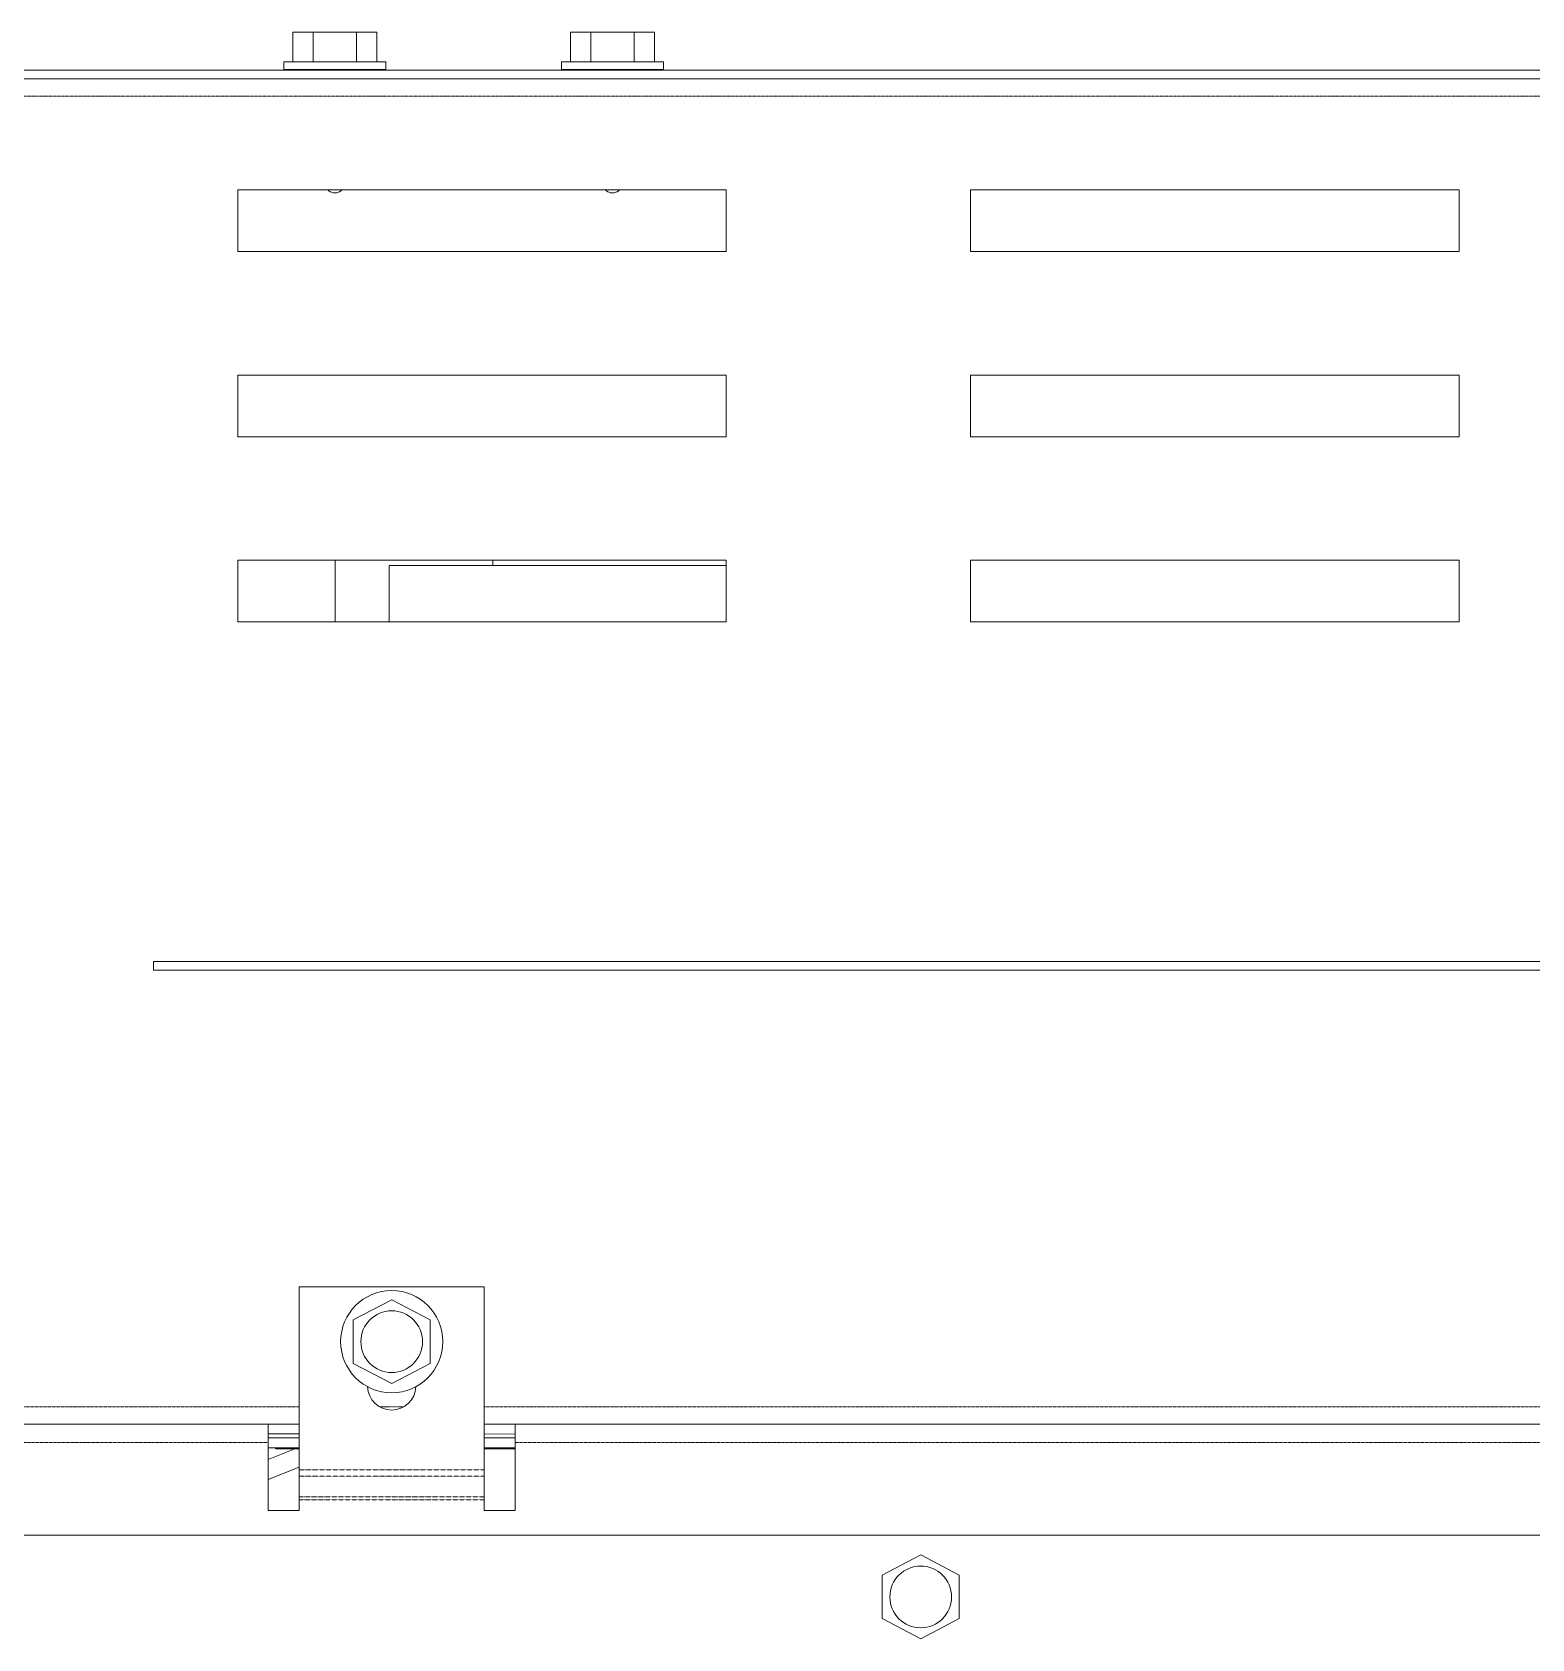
# Model space of a CAD drawing. Header units: millimetres. Extents: x 60499 to 556746, y 248297 to 497145.
# Drawn here: x 365992 to 371096, y 458892 to 464358 of the extents above; entities that cross this region are included whole.
import ezdxf

# ---------------------------------------------------------------- set-up
doc = ezdxf.new("R2010")
doc.units = ezdxf.units.MM
doc.linetypes.add('PHANTOM', pattern=[20, 10, -2, 2, -2, 2, -2])

msp = doc.modelspace()

# ---------------------------------------------------------------- linework, layer by layer
at = {"color": 7, "lineweight": 13, "ltscale": 0.003}
for p, q in [((366879.1, 464257.4), (366879.1, 464358.1)), ((366947.9, 464257.4), (366947.9, 464358.1)), ((367095.8, 464257.4), (367095.8, 464358.1)), ((367164.6, 464257.4), (367164.6, 464358.1)), ((367823.9, 464257.4), (367823.9, 464358.1)), ((367892.7, 464257.4), (367892.7, 464358.1)), ((368040.6, 464257.4), (368040.6, 464358.1)), ((368109.4, 464257.4), (368109.4, 464358.1))]:
    msp.add_line(p, q, dxfattribs=at)
at = {"color": 7, "lineweight": 13, "ltscale": 0.002047}
for p, q in [((366879.1, 464358.1), (366947.9, 464358.1)), ((367823.9, 464358.1), (367892.7, 464358.1))]:
    msp.add_line(p, q, dxfattribs=at)
at = {"color": 7, "lineweight": 13, "ltscale": 0.004405}
for p, q in [((366947.9, 464358.1), (367095.8, 464358.1)), ((367892.7, 464358.1), (368040.6, 464358.1)), ((367215.4, 460046.3), (367084.3, 459977.5)), ((367346.4, 459977.5), (367215.4, 460046.3)), ((367084.3, 459977.5), (367084.3, 459829.6)), ((367346.4, 459829.5), (367346.4, 459977.5)), ((367084.3, 459829.6), (367215.4, 459760.8)), ((367215.4, 459760.8), (367346.4, 459829.5)), ((369015.9, 459178), (368884.9, 459109.2)), ((369146.9, 459109.2), (369015.9, 459178)), ((368884.9, 459109.2), (368884.9, 458961.2)), ((369146.9, 458961.2), (369146.9, 459109.2)), ((368884.9, 458961.2), (369015.9, 458892.4)), ((369015.9, 458892.4), (369146.9, 458961.2))]:
    msp.add_line(p, q, dxfattribs=at)
at = {"color": 7, "lineweight": 13, "ltscale": 0.002048}
for p, q in [((367095.8, 464358.1), (367164.6, 464358.1)), ((368040.6, 464358.1), (368109.4, 464358.1))]:
    msp.add_line(p, q, dxfattribs=at)
at = {"color": 7, "lineweight": 13, "ltscale": 0.03937}
for p, q in [((363406.9, 464229.2), (375050.6, 464229.2)), ((363406.9, 464199.4), (375050.6, 464199.4)), ((368354.1, 463821.5), (366691.3, 463821.5)), ((370848.4, 463821.5), (369185.6, 463821.5)), ((368354.1, 463611.5), (366691.3, 463611.5)), ((370848.4, 463611.5), (369185.6, 463611.5)), ((368354.1, 463191.6), (366691.3, 463191.6)), ((370848.4, 463191.6), (369185.6, 463191.6)), ((368354.1, 462981.7), (366691.3, 462981.7)), ((370848.4, 462981.7), (369185.6, 462981.7)), ((368354.1, 462561.8), (366691.3, 462561.8)), ((368354.1, 462544.1), (367207.3, 462544.1)), ((370848.4, 462561.8), (369185.6, 462561.8)), ((368354.1, 462351.8), (366691.3, 462351.8)), ((370848.4, 462351.8), (369185.6, 462351.8)), ((374571.7, 461196.2), (366404.5, 461196.2)), ((366404.5, 461166.8), (374571.7, 461166.8)), ((366795.4, 459622.6), (363429.4, 459622.7)), ((374353.8, 459622.4), (367635.3, 459622.6)), ((363948.4, 459245.2), (379365.7, 459245.2))]:
    msp.add_line(p, q, dxfattribs=at)
at = {"color": 7, "lineweight": 13, "ltscale": 0.005174}
for p, q in [((367021.8, 464257.4), (366848, 464257.4)), ((367966.6, 464257.4), (367792.8, 464257.4))]:
    msp.add_line(p, q, dxfattribs=at)
at = {"color": 7, "lineweight": 13, "ltscale": 0.000775014}
for p, q in [((366848, 464231.3), (366848, 464257.4)), ((367195.7, 464231.3), (367195.7, 464257.4)), ((367792.8, 464231.3), (367792.8, 464257.4)), ((368140.5, 464231.3), (368140.5, 464257.4))]:
    msp.add_line(p, q, dxfattribs=at)
at = {"color": 7, "lineweight": 13, "ltscale": 0.001515}
for p, q in [((366898.9, 464231.3), (366848, 464231.3)), ((366898.9, 464229.2), (366848, 464229.2)), ((367843.7, 464231.3), (367792.8, 464231.3)), ((367843.7, 464229.2), (367792.8, 464229.2))]:
    msp.add_line(p, q, dxfattribs=at)
at = {"color": 7, "lineweight": 13, "ltscale": 6.2537e-05}
for p, q in [((366848, 464231.3), (366848, 464229.2)), ((366898.9, 464231.3), (366898.9, 464229.2)), ((366971.9, 464231.3), (366971.9, 464229.2)), ((367013.6, 464231.3), (367013.6, 464229.2)), ((367021.8, 464231.3), (367021.8, 464229.2)), ((367030.2, 464231.3), (367030.2, 464229.2)), ((367071.8, 464231.3), (367071.8, 464229.2)), ((367144.8, 464231.3), (367144.8, 464229.2)), ((367195.7, 464231.3), (367195.7, 464229.2)), ((367792.8, 464231.3), (367792.8, 464229.2)), ((367843.7, 464231.3), (367843.7, 464229.2)), ((367916.7, 464231.3), (367916.7, 464229.2)), ((367958.3, 464231.3), (367958.3, 464229.2)), ((367966.6, 464231.3), (367966.6, 464229.2)), ((367975, 464231.3), (367975, 464229.2)), ((368016.6, 464231.3), (368016.6, 464229.2)), ((368089.6, 464231.3), (368089.6, 464229.2)), ((368140.5, 464231.3), (368140.5, 464229.2))]:
    msp.add_line(p, q, dxfattribs=at)
at = {"color": 7, "lineweight": 13, "ltscale": 0.003659}
for p, q in [((367021.8, 464231.3), (366898.9, 464231.3)), ((367966.6, 464231.3), (367843.7, 464231.3)), ((368089.6, 464231.3), (367966.6, 464231.3))]:
    msp.add_line(p, q, dxfattribs=at)
at = {"color": 7, "lineweight": 13, "ltscale": 0.002173}
for p, q in [((366971.9, 464229.2), (366898.9, 464229.2)), ((367916.7, 464229.2), (367843.7, 464229.2))]:
    msp.add_line(p, q, dxfattribs=at)
at = {"color": 7, "lineweight": 13, "ltscale": 0.000246664}
msp.add_line((367021.8, 464229.2), (367013.6, 464229.2), dxfattribs=at)
at = {"color": 7, "lineweight": 13, "ltscale": 0.005176}
for p, q in [((367021.8, 464257.4), (367195.7, 464257.4)), ((367966.6, 464257.4), (368140.5, 464257.4))]:
    msp.add_line(p, q, dxfattribs=at)
at = {"color": 7, "lineweight": 13, "ltscale": 0.00366}
msp.add_line((367144.8, 464231.3), (367021.8, 464231.3), dxfattribs=at)
at = {"color": 7, "lineweight": 13, "ltscale": 0.000247625}
for p, q in [((367030.2, 464229.2), (367021.8, 464229.2)), ((367975, 464229.2), (367966.6, 464229.2))]:
    msp.add_line(p, q, dxfattribs=at)
at = {"color": 7, "lineweight": 13, "ltscale": 0.002172}
for p, q in [((367144.8, 464229.2), (367071.8, 464229.2)), ((368089.6, 464229.2), (368016.6, 464229.2))]:
    msp.add_line(p, q, dxfattribs=at)
at = {"color": 7, "lineweight": 13, "ltscale": 0.001516}
for p, q in [((367195.7, 464231.3), (367144.8, 464231.3)), ((367195.7, 464229.2), (367144.8, 464229.2)), ((368140.5, 464231.3), (368089.6, 464231.3)), ((368140.5, 464229.2), (368089.6, 464229.2))]:
    msp.add_line(p, q, dxfattribs=at)
at = {"color": 7, "lineweight": 13, "ltscale": 0.000246784}
msp.add_line((367966.6, 464229.2), (367958.3, 464229.2), dxfattribs=at)
at = {"color": 7, "linetype": 'PHANTOM', "lineweight": 13, "ltscale": 0.03937}
for p, q in [((362939.8, 464139.8), (375076.9, 464139.8)), ((362940.2, 459682), (366900.4, 459682)), ((367530.3, 459682), (374458.8, 459682)), ((366795.4, 459560), (363429.4, 459560.1)), ((374353.8, 459559.8), (367635.3, 459560))]:
    msp.add_line(p, q, dxfattribs=at)
at = {"color": 7, "lineweight": 13, "ltscale": 0.00625}
for p, q in [((366691.3, 463821.5), (366691.3, 463611.5)), ((368354.1, 463821.5), (368354.1, 463611.5)), ((369185.6, 463821.5), (369185.6, 463611.5)), ((370848.4, 463821.5), (370848.4, 463611.5)), ((366691.3, 463191.6), (366691.3, 462981.7)), ((368354.1, 463191.6), (368354.1, 462981.7)), ((369185.6, 463191.6), (369185.6, 462981.7)), ((370848.4, 463191.6), (370848.4, 462981.7)), ((366691.3, 462561.8), (366691.3, 462351.8)), ((367022.6, 462351.8), (367022.6, 462561.8)), ((368354.1, 462561.8), (368354.1, 462351.8)), ((369185.6, 462561.8), (369185.6, 462351.8)), ((370848.4, 462561.8), (370848.4, 462351.8))]:
    msp.add_line(p, q, dxfattribs=at)
at = {"color": 7, "lineweight": 13, "ltscale": 0.000187431}
for p, q in [((367021.9, 463812), (367015.6, 463812)), ((367966.7, 463812), (367960.4, 463812))]:
    msp.add_line(p, q, dxfattribs=at)
at = {"color": 7, "lineweight": 13, "ltscale": 0.000187551}
for p, q in [((367028.2, 463812), (367021.9, 463812)), ((367973, 463812), (367966.7, 463812))]:
    msp.add_line(p, q, dxfattribs=at)
at = {"color": 7, "lineweight": 13, "ltscale": 0.005725}
msp.add_line((367207.3, 462351.8), (367207.3, 462544.1), dxfattribs=at)
at = {"color": 7, "lineweight": 13, "ltscale": 0.000524926}
msp.add_line((367560.1, 462544.1), (367560.1, 462561.8), dxfattribs=at)
at = {"color": 7, "lineweight": 13, "ltscale": 0.000875037}
msp.add_line((366404.5, 461196.2), (366404.5, 461166.8), dxfattribs=at)
at = {"color": 7, "lineweight": 13, "ltscale": 0.018535}
for p, q in [((366900.4, 460089.8), (366900.4, 459467.1)), ((367530.3, 460089.7), (367530.3, 459467.1))]:
    msp.add_line(p, q, dxfattribs=at)
at = {"color": 7, "lineweight": 13, "ltscale": 0.01875}
msp.add_line((366900.4, 460089.8), (367530.3, 460089.7), dxfattribs=at)
at = {"color": 7, "linetype": 'PHANTOM', "lineweight": 13, "ltscale": 0.00246}
msp.add_line((367174, 459682), (367256.7, 459682), dxfattribs=at)
at = {"color": 7, "lineweight": 13, "ltscale": 0.001865}
for p, q in [((366795.4, 459622.6), (366795.4, 459560)), ((367635.3, 459622.6), (367635.3, 459560))]:
    msp.add_line(p, q, dxfattribs=at)
at = {"color": 7, "lineweight": 13, "ltscale": 0.003125}
for p, q in [((366795.4, 459622.4), (366900.4, 459622.4)), ((367530.3, 459622.4), (367635.3, 459622.4)), ((366900.4, 459589.4), (366795.4, 459589.4)), ((366900.4, 459575.9), (366795.4, 459575.9)), ((367635.3, 459589.3), (367530.3, 459589.4)), ((367635.3, 459575.9), (367530.3, 459575.9)), ((366795.4, 459542.7), (366900.4, 459542.7)), ((367530.3, 459542.7), (367635.3, 459542.7)), ((366900.4, 459328.7), (366795.4, 459328.7)), ((367635.3, 459328.7), (367530.3, 459328.7))]:
    msp.add_line(p, q, dxfattribs=at)
at = {"color": 7, "lineweight": 13, "ltscale": 0.006885}
for p, q in [((366795.4, 459560), (366795.4, 459328.7)), ((367635.3, 459560), (367635.3, 459328.7))]:
    msp.add_line(p, q, dxfattribs=at)
at = {"color": 7, "lineweight": 13, "ltscale": 0.002883}
msp.add_line((366885.2, 459538.4), (366795.4, 459502.1), dxfattribs=at)
msp.add_line((366885.2, 459538.4), (366795.4, 459502.1), dxfattribs=at)
at = {"color": 7, "lineweight": 13, "ltscale": 0.000126816}
msp.add_line((366819.9, 459538.4), (366819.9, 459542.7), dxfattribs=at)
at = {"color": 7, "lineweight": 13, "ltscale": 0.002397}
msp.add_line((366900.4, 459538.4), (366819.9, 459538.4), dxfattribs=at)
at = {"color": 7, "lineweight": 13, "ltscale": 0.000903152}
msp.add_line((367560.6, 459538.4), (367530.3, 459538.4), dxfattribs=at)
at = {"color": 7, "lineweight": 13, "ltscale": 0.002222}
msp.add_line((367635.3, 459538.4), (367560.6, 459538.4), dxfattribs=at)
at = {"color": 7, "lineweight": 13, "ltscale": 0.00337}
msp.add_line((366900.4, 459476.8), (366795.4, 459434.4), dxfattribs=at)
at = {"color": 7, "lineweight": 13, "ltscale": 0.000637865}
for p, q in [((366900.4, 459467.1), (366900.4, 459445.7)), ((367530.3, 459467.1), (367530.3, 459445.7))]:
    msp.add_line(p, q, dxfattribs=at)
at = {"color": 7, "linetype": 'PHANTOM', "lineweight": 13, "ltscale": 0.01875}
for p, q in [((367530.3, 459467.1), (366900.4, 459467.1)), ((367530.3, 459445.7), (366900.4, 459445.7)), ((366900.4, 459375.6), (367530.3, 459375.5)), ((366900.4, 459365.5), (367530.3, 459365.5))]:
    msp.add_line(p, q, dxfattribs=at)
at = {"color": 7, "lineweight": 13, "ltscale": 0.002087}
for p, q in [((366900.4, 459445.7), (366900.4, 459375.6)), ((367530.3, 459445.7), (367530.3, 459375.5))]:
    msp.add_line(p, q, dxfattribs=at)
at = {"color": 7, "lineweight": 13, "ltscale": 0.000299289}
msp.add_line((366900.4, 459365.5), (366900.4, 459375.6), dxfattribs=at)
at = {"color": 7, "lineweight": 13, "ltscale": 0.001096}
for p, q in [((366900.4, 459365.5), (366900.4, 459328.7)), ((367530.3, 459328.7), (367530.3, 459365.5))]:
    msp.add_line(p, q, dxfattribs=at)
at = {"color": 7, "lineweight": 13, "ltscale": 0.000299228}
msp.add_line((367530.3, 459365.5), (367530.3, 459375.5), dxfattribs=at)
at = {"color": 7, "lineweight": 13, "ltscale": 0.03937}
for centre, radius in [((367215.4, 459903.5), 173.8), ((367215.4, 459903.5), 105), ((369015.9, 459035.2), 105)]:
    msp.add_circle(centre, radius, dxfattribs=at)
msp.add_arc((367215.4, 459753.2), 82.3, 181.965, 358.0317, dxfattribs=at)
for centre, major_axis, start_param, end_param in [((367021.9, 463845), (0, -33.6), 5.487794, 6.094569), ((367021.9, 463845), (0, 33.6), 3.330209, 3.936984), ((367966.7, 463845), (0, -33.6), 5.48848, 6.094569), ((367966.7, 463845), (0, 33.6), 3.330209, 3.936298)]:
    msp.add_ellipse(centre, major_axis=major_axis, ratio=1, start_param=start_param, end_param=end_param, dxfattribs=at)

doc.saveas('drawing.dxf')
